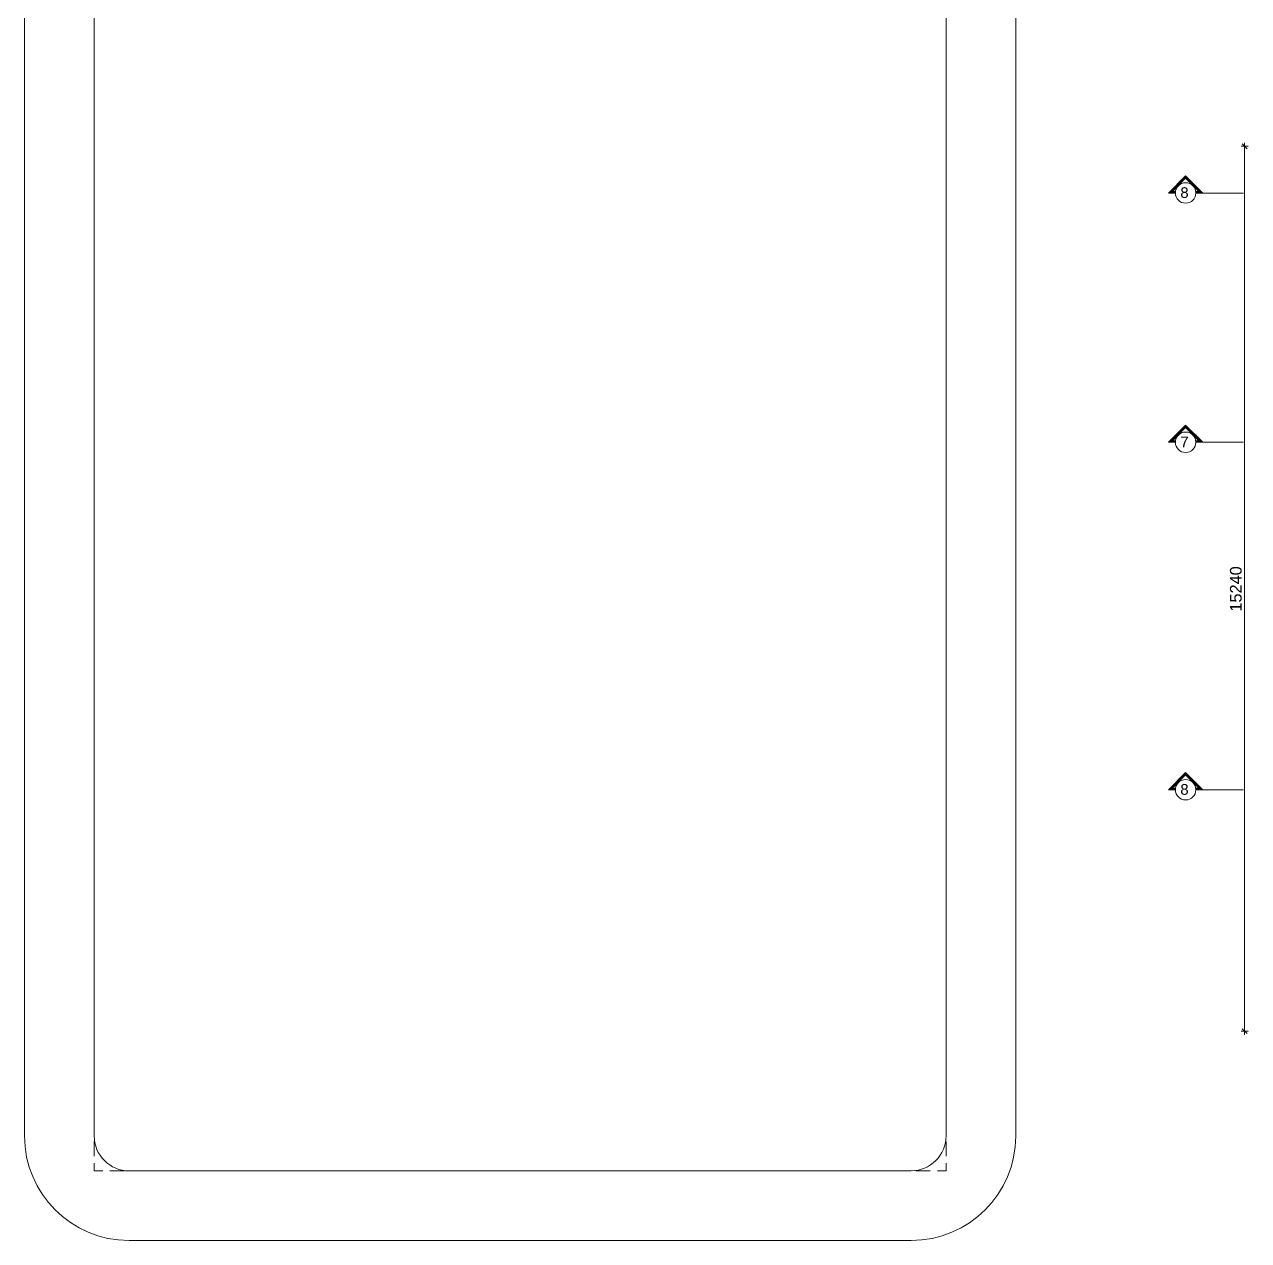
# Model space of a CAD drawing. Header units: millimetres. Extents: x -1303 to 98744, y -1303 to 90097.
# Drawn here: x 32674 to 53753, y 43087 to 64031 of the extents above; entities that cross this region are included whole.
import ezdxf

# ---------------------------------------------------------------- set-up
doc = ezdxf.new("R2010")
doc.units = ezdxf.units.MM
doc.layers.add('PDF_Geometry', color=7, linetype='Continuous')
doc.layers.add('PDF_Text', color=7, linetype='Continuous')
doc.styles.add('PDF ArialMT', font='arial.ttf')
doc.styles.get("Standard").update_dxf_attribs({"font": 'arial.ttf'})

msp = doc.modelspace()

# ---------------------------------------------------------------- linework, layer by layer
at = {"layer": 'PDF_Geometry', "color": 9, "lineweight": 0, "true_color": 0xc0c0c0}
for points in [[(34474.24796, 86672.6981, 0.4142164324), (32673.58117, 84872.28544), (32674.25886, 44887.75404, 0.4142117135), (34473.6529, 43087.25874), (47944.15217, 43087.25874, 0.4142070399), (49744.22184, 44887.32841), (49744.22184, 84872.28544, 0.4142023214), (47944.15217, 86672.35925), (34474.24796, 86672.6981)], [(47944.23481, 44287.72669, 0.4142378532), (48544.17539, 44887.32841), (48544.25804, 84857.13641, 0.4142264843), (47944.15217, 85457.08112), (34474.24796, 85457.08112, 0.4142247887), (33873.62968, 84857.05377), (33873.62968, 44887.32841, 0.4142527306), (34473.6529, 44287.30519), (47944.23481, 44287.72669)]]:
    msp.add_lwpolyline(points, format="xyb", dxfattribs=at)
for points in [[(33873.62968, 63917.147), (33873.62968, 63667.4896)], [(48544.17539, 63667.4896), (48544.17539, 63917.147)], [(33873.62968, 63542.2394), (33873.62968, 63292.582)], [(48544.17539, 63292.582), (48544.17539, 63542.2394)], [(33873.62968, 63167.32768), (33873.62968, 62917.67028)], [(48544.17539, 62917.67028), (48544.17539, 63167.32768)], [(33873.62968, 62792.42009), (33873.62968, 62541.91557)], [(48544.17539, 62541.91557), (48544.17539, 62792.42009)], [(33873.62968, 62417.50837), (33873.62968, 62167.00798)], [(48544.17539, 62167.00798), (48544.17539, 62417.50837)], [(33873.62968, 62042.60077), (33873.62968, 61792.09625)], [(48544.17539, 61792.09625), (48544.17539, 62042.60077)], [(33873.62968, 61667.69318), (33873.62968, 61417.18867)], [(48544.17539, 61417.18867), (48544.17539, 61667.69318)], [(33873.62968, 61291.93434), (33873.62968, 61042.27694)], [(48544.17539, 61042.27694), (48544.17539, 61291.93434)], [(33873.62968, 60917.02675), (33873.62968, 60667.36935)], [(48544.17539, 60667.36935), (48544.17539, 60917.02675)], [(33873.62968, 60542.11915), (33873.62968, 60292.46175)], [(48544.17539, 60292.46175), (48544.17539, 60542.11915)], [(33873.62968, 60167.20743), (33873.62968, 59917.55003)], [(48544.17539, 59917.55003), (48544.17539, 60167.20743)], [(33873.62968, 59792.29984), (33873.62968, 59542.64244)], [(48544.17539, 59542.64244), (48544.17539, 59792.29984)], [(33873.62968, 59417.38812), (33873.62968, 59166.88773)], [(48544.17539, 59166.88773), (48544.17539, 59417.38812)], [(33873.62968, 59042.48052), (33873.62968, 58791.976)], [(48544.17539, 58791.976), (48544.17539, 59042.48052)], [(33873.62968, 58667.57293), (33873.62968, 58417.06842)], [(48544.17539, 58417.06842), (48544.17539, 58667.57293)], [(33873.62968, 58292.66121), (33873.62968, 58042.15669)], [(48544.17539, 58042.15669), (48544.17539, 58292.66121)], [(33873.62968, 57916.9065), (33873.62968, 57667.2491)], [(48544.17539, 57667.2491), (48544.17539, 57916.9065)], [(33873.62968, 57541.9989), (33873.62968, 57292.3415)], [(48544.17539, 57292.3415), (48544.17539, 57541.9989)], [(33873.62968, 57167.08718), (33873.62968, 56917.42978)], [(48544.17539, 56917.42978), (48544.17539, 57167.08718)], [(33873.62968, 56792.17959), (33873.62968, 56542.52219)], [(48544.17539, 56542.52219), (48544.17539, 56792.17959)], [(33873.62968, 56417.26787), (33873.62968, 56167.61047)], [(48544.17539, 56167.61047), (48544.17539, 56417.26787)], [(33873.62968, 56042.36027), (33873.62968, 55792.70288)], [(48544.17539, 55792.70288), (48544.17539, 56042.36027)], [(33873.62968, 55667.45268), (33873.62968, 55416.94817)], [(48544.17539, 55416.94817), (48544.17539, 55667.45268)], [(33873.62968, 55292.54096), (33873.62968, 55042.03644)], [(48544.17539, 55042.03644), (48544.17539, 55292.54096)], [(33873.62968, 54917.63337), (33873.62968, 54667.12885)], [(48544.17539, 54667.12885), (48544.17539, 54917.63337)], [(33873.62968, 54541.87865), (33873.62968, 54292.22125)], [(48544.17539, 54292.22125), (48544.17539, 54541.87865)], [(33873.62968, 54166.96693), (33873.62968, 53917.30953)], [(48544.17539, 53917.30953), (48544.17539, 54166.96693)], [(33873.62968, 53792.05934), (33873.62968, 53542.40194)], [(48544.17539, 53542.40194), (48544.17539, 53792.05934)], [(33873.62968, 53417.14762), (33873.62968, 53167.49022)], [(48544.17539, 53167.49022), (48544.17539, 53417.14762)], [(33873.62968, 53042.24002), (33873.62968, 52792.58263)], [(48544.17539, 52792.58263), (48544.17539, 53042.24002)], [(33873.62968, 52667.33243), (33873.62968, 52417.67503)], [(48544.17539, 52417.67503), (48544.17539, 52667.33243)], [(33873.62968, 52292.42071), (33873.62968, 52041.91619)], [(48544.17539, 52041.91619), (48544.17539, 52292.42071)], [(33873.62968, 51917.51312), (33873.62968, 51667.0086)], [(48544.17539, 51667.0086), (48544.17539, 51917.51312)], [(33873.62968, 51542.6014), (33873.62968, 51292.101)], [(48544.17539, 51292.101), (48544.17539, 51542.6014)], [(33873.62968, 51167.6938), (33873.62968, 50917.18928)], [(48544.17539, 50917.18928), (48544.17539, 51167.6938)], [(33873.62968, 50791.93909), (33873.62968, 50542.28169)], [(48544.17539, 50542.28169), (48544.17539, 50791.93909)], [(33873.62968, 50417.02737), (33873.62968, 50167.36997)], [(48544.17539, 50167.36997), (48544.17539, 50417.02737)], [(33873.62968, 50042.11977), (33873.62968, 49792.46238)], [(48544.17539, 49792.46238), (48544.17539, 50042.11977)], [(33873.62968, 49667.21218), (33873.62968, 49417.55478)], [(48544.17539, 49417.55478), (48544.17539, 49667.21218)], [(33873.62968, 49292.30046), (33873.62968, 49042.64306)], [(48544.17539, 49042.64306), (48544.17539, 49292.30046)], [(33873.62968, 48917.39287), (33873.62968, 48666.88835)], [(48544.17539, 48666.88835), (48544.17539, 48917.39287)], [(33873.62968, 48542.48115), (33873.62968, 48291.98075)], [(48544.17539, 48291.98075), (48544.17539, 48542.48115)], [(33873.62968, 48167.57355), (33873.62968, 47917.06903)], [(48544.17539, 47917.06903), (48544.17539, 48167.57355)], [(33873.62968, 47792.66596), (33873.62968, 47542.16144)], [(48544.17539, 47542.16144), (48544.17539, 47792.66596)], [(33873.62968, 47416.90712), (33873.62968, 47167.24972)], [(48544.17539, 47167.24972), (48544.17539, 47416.90712)], [(33873.62968, 47041.99952), (33873.62968, 46792.34213)], [(48544.17539, 46792.34213), (48544.17539, 47041.99952)], [(33873.62968, 46667.09193), (33873.62968, 46417.43453)], [(48544.17539, 46417.43453), (48544.17539, 46667.09193)], [(33873.62968, 46292.18021), (33873.62968, 46042.52281)], [(48544.17539, 46042.52281), (48544.17539, 46292.18021)], [(33873.62968, 45917.27262), (33873.62968, 45667.61522)], [(48544.17539, 45667.61522), (48544.17539, 45917.27262)], [(33873.62968, 45542.3609), (33873.62968, 45292.7035)], [(48544.17539, 45292.7035), (48544.17539, 45542.3609)], [(33873.62968, 45167.4533), (33873.62968, 44916.94878)], [(48544.17539, 44916.94878), (48544.17539, 45167.4533)], [(33873.62968, 44792.54571), (33873.62968, 44542.04119)], [(48544.17539, 44542.04119), (48544.17539, 44792.54571)], [(33873.62968, 44417.63398), (33873.62968, 44287.30519), (34021.73153, 44287.30519)], [(34146.13873, 44287.30519), (34396.63912, 44287.30519)], [(34521.04632, 44287.30519), (34771.55084, 44287.30519)], [(34895.95392, 44287.30519), (35146.45843, 44287.30519)], [(35271.71276, 44287.30519), (35521.37015, 44287.30519)], [(35646.62035, 44287.30519), (35896.27775, 44287.30519)], [(36021.52794, 44287.30519), (36271.18534, 44287.30519)], [(36396.43967, 44287.30519), (36646.09707, 44287.30519)], [(36771.34725, 44287.30519), (37021.00465, 44287.30519)], [(37146.25898, 44287.30519), (37396.75937, 44287.30519)], [(37521.16657, 44287.30519), (37771.67109, 44287.30519)], [(37896.07417, 44287.30519), (38146.57868, 44287.30519)], [(38270.98589, 44287.30519), (38521.4904, 44287.30519)], [(38646.7406, 44287.30519), (38896.398, 44287.30519)], [(39021.64819, 44287.30519), (39271.30559, 44287.30519)], [(39396.55992, 44287.30519), (39646.21732, 44287.30519)], [(39771.4675, 44287.30519), (40021.1249, 44287.30519)], [(40146.37923, 44287.30519), (40396.03663, 44287.30519)], [(40521.28682, 44287.30519), (40770.94422, 44287.30519)], [(40896.19442, 44287.30519), (41146.69893, 44287.30519)], [(41271.10614, 44287.30519), (41521.61065, 44287.30519)], [(41646.01373, 44287.30519), (41896.51825, 44287.30519)], [(42021.76844, 44287.30519), (42271.42584, 44287.30519)], [(42396.68017, 44287.30519), (42646.33757, 44287.30519)], [(42771.58775, 44287.30519), (43021.24515, 44287.30519)], [(43146.49948, 44287.30519), (43396.15688, 44287.30519)], [(43521.40707, 44287.30519), (43771.06447, 44287.30519)], [(43896.31467, 44287.30519), (44145.97206, 44287.30519)], [(44271.22639, 44287.30519), (44521.7309, 44287.30519)], [(44646.13398, 44287.30519), (44896.6385, 44287.30519)], [(45021.0457, 44287.30519), (45271.54609, 44287.30519)], [(45395.95329, 44287.30519), (45646.45782, 44287.30519)], [(45771.708, 44287.30519), (46021.3654, 44287.30519)], [(46146.61973, 44287.30519), (46396.27713, 44287.30519)], [(46521.52732, 44287.30519), (46771.18472, 44287.30519)], [(46896.43492, 44287.30519), (47146.09231, 44287.30519)], [(47271.34664, 44287.30519), (47521.00404, 44287.30519)], [(47646.25423, 44287.30519), (47896.75875, 44287.30519)], [(48021.16595, 44287.30519), (48271.66634, 44287.30519)], [(48396.07354, 44287.30519), (48544.17539, 44287.30519), (48544.17539, 44417.63398)]]:
    msp.add_lwpolyline(points, dxfattribs=at)
at = {"layer": 'PDF_Geometry', "color": 222, "lineweight": 0, "true_color": 0xb8008a}
for points in [[(53728.58712, 61890.26745), (53643.9575, 61974.89707)], [(53686.27231, 61872.4944), (53686.27231, 61992.67012)], [(53626.18444, 61932.58226), (53746.36016, 61932.58226)], [(53686.27231, 46711.94398), (53686.27231, 61912.27198)], [(53746.36016, 46692.48082), (53626.18444, 46692.48082)], [(53643.9575, 46734.79563), (53728.58712, 46650.166)], [(53686.27231, 46752.56455), (53686.27231, 46632.39296)]]:
    msp.add_lwpolyline(points, dxfattribs=at)
at = {"layer": 'PDF_Geometry', "lineweight": 0}
for points in [[(53686.27231, 61932.58226), (53686.27231, 61932.58226)], [(53753.12888, 61932.58226), (53753.12888, 61932.58226)], [(53686.27231, 46692.48082), (53686.27231, 46692.48082)], [(53753.12888, 46692.48082), (53753.12888, 46692.48082)]]:
    msp.add_lwpolyline(points, dxfattribs=at)
at = {"layer": 'PDF_Geometry', "color": 1, "lineweight": 0}
for points in [[(52493.8417, 61127.75369), (52374.5131, 61127.75369), (52669.86967, 61423.11026), (52965.22623, 61127.75369), (52845.89764, 61127.75369)], [(52493.8417, 61137.9109), (52397.36062, 61137.9109), (52669.86967, 61410.41582), (52942.37872, 61137.9109), (52845.89764, 61137.9109)], [(52493.8417, 61147.22098), (52419.36515, 61147.22098), (52669.86967, 61396.87838), (52919.52707, 61147.22098), (52845.89764, 61147.22098)], [(52493.8417, 61156.52694), (52442.2168, 61156.52694), (52669.86967, 61383.33682), (52897.52253, 61156.52694), (52845.89764, 61156.52694)], [(52965.22623, 61127.75369), (53669.34638, 61127.75369)], [(52493.8417, 56834.49441), (52374.5131, 56834.49441), (52669.86967, 57129.85097), (52965.22623, 56834.49441), (52845.89764, 56834.49441)], [(52493.8417, 56843.80448), (52397.36062, 56843.80448), (52669.86967, 57116.3094), (52942.37872, 56843.80448), (52845.89764, 56843.80448)], [(52493.8417, 56853.11044), (52419.36515, 56853.11044), (52669.86967, 57102.76784), (52919.52707, 56853.11044), (52845.89764, 56853.11044)], [(52493.8417, 56862.42052), (52442.2168, 56862.42052), (52669.86967, 57090.0734), (52897.52253, 56862.42052), (52845.89764, 56862.42052)], [(52965.22623, 56834.49441), (53669.34638, 56834.49441)], [(52493.8417, 50850.3327), (52374.5131, 50850.3327), (52669.86967, 51145.68927), (52965.22623, 50850.3327), (52845.89764, 50850.3327)], [(52493.8417, 50859.64279), (52397.36062, 50859.64279), (52669.86967, 51132.14771), (52942.37872, 50859.64279), (52845.89764, 50859.64279)], [(52493.8417, 50868.95287), (52419.36515, 50868.95287), (52669.86967, 51118.61027), (52919.52707, 50868.95287), (52845.89764, 50868.95287)], [(52493.8417, 50878.25883), (52442.2168, 50878.25883), (52669.86967, 51105.91583), (52897.52253, 50878.25883), (52845.89764, 50878.25883)], [(52965.22623, 50850.3327), (53669.34638, 50850.3327)]]:
    msp.add_lwpolyline(points, dxfattribs=at)
for centre, radius in [((52670.19461, 61128.57037), 175.76199), ((52670.20872, 56834.74666), 175.77609), ((52670.20431, 50850.44419), 175.77169)]:
    msp.add_circle(centre, radius, dxfattribs=at)

# ---------------------------------------------------------------- texts
at = {"layer": 'PDF_Text', "char_height": 184.25244, "attachment_point": 4}
for s, insert in [('8', (52578.60656, 61133.42203)), ('7', (52578.60656, 56839.50592)), ('8', (52578.60656, 50854.87412))]:
    msp.add_mtext(s, dxfattribs=dict(at, insert=insert))
at = {"layer": 'PDF_Text', "insert": (53535.59071, 53918.45798), "char_height": 201.084641, "attachment_point": 4, "rotation": 90, "style": 'PDF ArialMT'}
msp.add_mtext('15240', dxfattribs=at)

doc.saveas('drawing.dxf')
